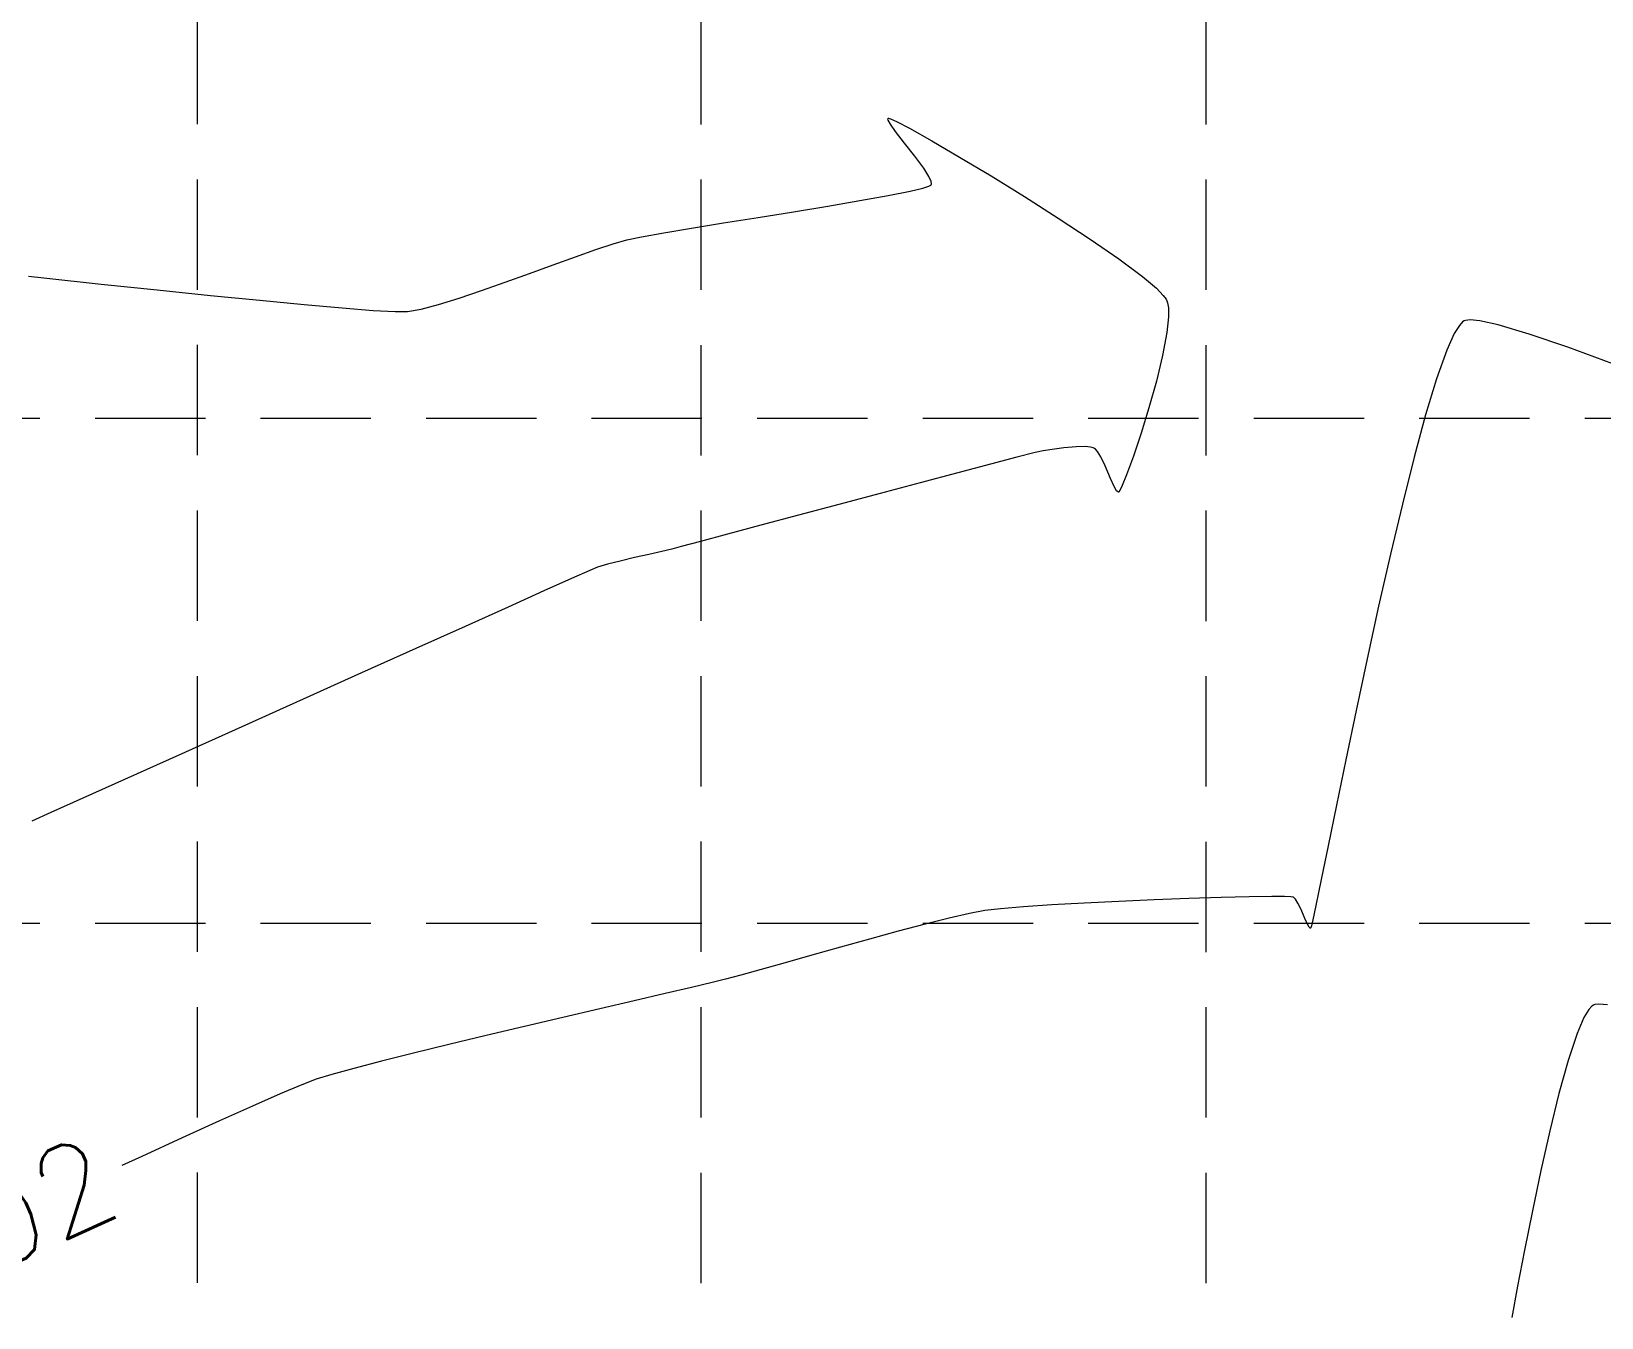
# Model space of a CAD drawing. Extents: x 2140663 to 2528301, y 336313 to 7007653.
# Drawn here: x 2527549.5 to 2527634.9, y 7006642.1 to 7006712 of the extents above; entities that cross this region are included whole.
import ezdxf

# ---------------------------------------------------------------- set-up
doc = ezdxf.new("R2010")
doc.units = 0
doc.header["$MEASUREMENT"] = 0
doc.linetypes.add('HIDDEN', pattern=[0.375, 0.25, -0.125])
doc.layers.add('1 EXISTING CONTOURS', color=43, linetype='Continuous')
doc.layers.add('GRID', color=254, linetype='HIDDEN')
doc.styles.add('L200', font='simplex', dxfattribs={"height": 12})

msp = doc.modelspace()

# ---------------------------------------------------------------- linework, layer by layer
at = {"layer": '1 EXISTING CONTOURS', "color": 43, "lineweight": 0}
for points, elevation in [([(2527596.057222536, 7006707.288527985), (2527596.068672997, 7006707.313568962)], 601), ([(2527596.203403587, 7006707.282684262), (2527596.528498752, 7006707.132830665)], 601), ([(2527597.222139785, 7006706.768112602), (2527598.438022361, 7006706.08603551)], 601), ([(2527598.00413248, 7006704.591372998), (2527597.511595448, 7006705.258383113)], 601), ([(2527598.407576927, 7006703.875448854), (2527598.290598809, 7006704.138255063)], 601), ([(2527597.27530533, 7006703.348912663), (2527597.962790269, 7006703.513456389)], 601), ([(2527598.28342082, 7006703.616644285), (2527598.393651329, 7006703.674635142)], 601), ([(2527598.393651329, 7006703.674635142), (2527598.41557481, 7006703.70015574)], 601), ([(2527598.426411668, 7006703.747669463), (2527598.407576927, 7006703.875448854)], 601), ([(2527598.41557481, 7006703.70015574), (2527598.426411668, 7006703.747669463)], 601), ([(2527590.918189303, 7006702.232871736), (2527592.794663933, 7006702.539148235)], 601), ([(2527587.124552421, 7006701.624413596), (2527588.998501931, 7006701.924703113)], 601), ([(2527581.86514508, 7006700.69747123), (2527582.666637103, 7006700.868532004)], 601), ([(2527583.869669403, 7006701.08655681), (2527585.385291377, 7006701.341774418)], 601), ([(2527577.851213582, 7006699.335632767), (2527579.071698821, 7006699.777511868)], 601), ([(2527576.562026015, 7006698.865967177), (2527577.851213582, 7006699.335632767)], 601), ([(2527553.28634261, 7006698.299637727), (2527556.325194383, 7006697.981049829)], 601), ([(2527609.894519411, 7006698.707680739), (2527610.650936956, 7006698.068250372)], 601), ([(2527561.90567772, 7006697.414268649), (2527564.317888068, 7006697.182990093)], 601), ([(2527611.182809224, 7006697.470239264), (2527611.226328562, 7006697.381791697)], 601), ([(2527611.260712322, 7006697.274069765), (2527611.304339742, 7006697.010886495)], 601), ([(2527564.317888068, 7006697.182990093), (2527566.391796725, 7006696.997729375)], 601), ([(2527569.265866539, 7006696.799090907), (2527569.936606481, 7006696.802627881)], 601), ([(2527611.304339742, 7006697.010886495), (2527611.311556176, 7006696.508083417)], 601), ([(2527627.708665464, 7006696.345949324), (2527627.468725757, 7006696.320448798)], 602), ([(2527628.238710148, 7006696.29664054), (2527627.708665464, 7006696.345949324)], 602), ([(2527627.12898029, 7006696.052865459), (2527626.849277327, 7006695.603836661)], 602), ([(2527627.302069847, 7006696.235198663), (2527627.12898029, 7006696.052865459)], 602), ([(2527627.468725757, 7006696.320448798), (2527627.38432893, 7006696.289430083)], 602), ([(2527630.923953018, 7006695.581834498), (2527629.241377946, 7006696.078042501)], 602), ([(2527626.442686185, 7006694.703088885), (2527625.8885198, 7006693.146609942)], 602), ([(2527610.991697021, 7006694.412053031), (2527610.653809552, 7006693.016406175)], 601), ([(2527625.8885198, 7006693.146609942), (2527625.293899518, 7006691.182891301)], 602), ([(2527610.250327446, 7006691.57511926), (2527609.819797006, 7006690.182528441)], 601), ([(2527604.499616403, 7006689.238568253), (2527604.054810833, 7006689.134034505)], 601), ([(2527605.613546264, 7006689.392986431), (2527604.979727457, 7006689.310653593)], 601), ([(2527606.773497315, 7006689.45762192), (2527606.285701164, 7006689.451297558)], 601), ([(2527607.2835326, 7006689.358777843), (2527607.223920597, 7006689.38633556)], 601), ([(2527599.849846066, 7006688.035039685), (2527597.817769569, 7006687.495526787)], 601), ([(2527608.153393903, 7006687.734633476), (2527607.86549381, 7006688.405751999)], 601), ([(2527597.817769569, 7006687.495526787), (2527595.633696172, 7006686.913731526)], 601), ([(2527608.359450827, 7006687.283565882), (2527608.153393903, 7006687.734633476)], 601), ([(2527608.491445724, 7006687.061366091), (2527608.359450827, 7006687.283565882)], 601), ([(2527608.598118017, 7006686.985849231), (2527608.565707316, 7006686.992102976)], 601), ([(2527608.616748988, 7006686.998126814), (2527608.598118017, 7006686.985849231)], 601), ([(2527624.028625594, 7006686.338632511), (2527623.380636117, 7006683.61054116)], 602), ([(2527591.201272011, 7006685.729633797), (2527589.148777914, 7006685.180501269)], 601), ([(2527585.86086735, 7006684.300993737), (2527584.82130755, 7006684.023788674)], 601), ([(2527623.380636117, 7006683.61054116), (2527622.737521078, 7006680.780107704)], 602), ([(2527578.853127001, 7006682.283335399), (2527577.353733059, 7006681.613350232)], 601), ([(2527577.353733059, 7006681.613350232), (2527575.404482029, 7006680.738520321)], 601), ([(2527567.43516611, 7006677.151352661), (2527564.264066422, 7006675.723534313)], 601), ([(2527557.496423289, 7006672.67958825), (2527554.01539578, 7006671.116738644)], 601), ([(2527620.950743405, 7006672.436998679), (2527620.440446941, 7006669.95944078)], 602), ([(2527620.440446941, 7006669.95944078), (2527619.991685328, 7006667.760662765)], 602), ([(2527550.546574935, 7006669.562156727), (2527549.505169987, 7006669.096530308)], 601), ([(2527612.421274451, 7006664.881495164), (2527610.538113516, 7006664.809968079)], 602), ([(2527614.171796358, 7006664.938468054), (2527612.421274451, 7006664.881495164)], 602), ([(2527615.70256975, 7006664.977973956), (2527614.171796358, 7006664.938468054)], 602), ([(2527617.626142098, 7006664.995770123), (2527616.926485133, 7006664.997100071)], 602), ([(2527617.95858875, 7006664.984092638), (2527617.626142098, 7006664.995770123)], 602), ([(2527618.078197154, 7006664.970872386), (2527617.95858875, 7006664.984092638)], 602), ([(2527618.10530392, 7006664.962561776), (2527618.078197154, 7006664.970872386)], 602), ([(2527618.143904391, 7006664.934920674), (2527618.10530392, 7006664.962561776)], 602), ([(2527618.348802804, 7006664.640984695), (2527618.22391024, 7006664.845143567)], 602), ([(2527600.494976412, 7006664.07954739), (2527599.389327937, 7006663.824516495)], 602), ([(2527608.609423045, 7006664.726799591), (2527606.722312527, 7006664.634902496)], 602), ([(2527596.611413852, 7006663.105716717), (2527595.058987312, 7006662.682020394)], 602), ([(2527619.015618218, 7006663.282277533), (2527618.962894211, 7006663.331452737)], 602), ([(2527619.038629064, 7006663.277837519), (2527619.015618218, 7006663.282277533)], 602), ([(2527619.047396343, 7006663.291767448), (2527619.038629064, 7006663.277837519)], 602), ([(2527619.078751708, 7006663.396376351), (2527619.047396343, 7006663.291767448)], 602), ([(2527595.058987312, 7006662.682020394), (2527593.477473823, 7006662.24217482)], 602), ([(2527588.058941098, 7006660.722025599), (2527587.230785905, 7006660.501977959)], 602), ([(2527589.157607022, 7006661.026105384), (2527588.058941098, 7006660.722025599)], 602), ([(2527582.265001996, 7006659.328280163), (2527580.388596137, 7006658.890273071)], 602), ([(2527634.49597462, 7006659.126693525), (2527634.41564884, 7006659.096290635)], 603), ([(2527634.714557813, 7006659.15315629), (2527634.49597462, 7006659.126693525)], 603), ([(2527635.179610064, 7006659.111382392), (2527634.714557813, 7006659.15315629)], 603), ([(2527578.381056319, 7006658.420307313), (2527576.30380754, 7006657.931320085)], 602), ([(2527574.218274796, 7006657.436248583), (2527572.185883086, 7006656.948030001)], 602), ([(2527568.526222752, 7006656.04390038), (2527567.021804123, 7006655.653863734)], 602), ([(2527563.017949752, 7006654.265870384), (2527561.505981964, 7006653.600484154)], 602), ([(2527559.710859802, 7006652.794337302), (2527557.687960089, 7006651.875386883)], 602)]:
    msp.add_lwpolyline(points, dxfattribs=dict(at, elevation=elevation))
at = {"layer": '1 EXISTING CONTOURS', "color": 43, "lineweight": 0, "extrusion": (0.9798005274344532, 0.1999773148113739, 0), "elevation": 3877722.459236995}
msp.add_lwpolyline([(6359713.535838239, 601), (6359713.624427372, 601)], dxfattribs=at)
at = {"layer": '1 EXISTING CONTOURS', "color": 43, "lineweight": 0, "extrusion": (0.1600243262887628, -0.9871130710287589, 0), "elevation": -6511935.516077201}
msp.add_lwpolyline([(3616266.735024441, 601), (3616266.757792794, 601)], dxfattribs=at)
at = {"layer": '1 EXISTING CONTOURS', "color": 43, "lineweight": 0, "extrusion": (0.8772968275586791, 0.4799482017421018, 0), "elevation": 5580308.539496122}
msp.add_lwpolyline([(4933846.568014005, 601), (4933846.808811738, 601)], dxfattribs=at)
at = {"layer": '1 EXISTING CONTOURS', "color": 43, "lineweight": 0, "extrusion": (-0.2939924334815414, -0.9558077469112716, 0), "elevation": -7440159.259826568}
msp.add_lwpolyline([(355976.9901016348, 601), (355977.1075474815, 601)], dxfattribs=at)
at = {"layer": '1 EXISTING CONTOURS', "color": 43, "lineweight": 0, "extrusion": (0.8162938391857676, 0.5776368825718805, 0), "elevation": 6110593.581335608}
msp.add_lwpolyline([(4259498.471866785, 601.0000000000007), (4259498.96542035, 601.0000000000007)], dxfattribs=at)
at = {"layer": '1 EXISTING CONTOURS', "color": 43, "lineweight": 0, "extrusion": (0.7902254106492704, 0.6128162859815264, 0), "elevation": 6291194.870860174}
msp.add_lwpolyline([(3987924.503585285, 601), (3987925.305839867, 601)], dxfattribs=at)
at = {"layer": '1 EXISTING CONTOURS', "color": 43, "lineweight": 0, "extrusion": (-0.4653905043748947, -0.8851054617601686, 0), "elevation": -7377994.175476623}
msp.add_lwpolyline([(-1023665.47405495, 601), (-1023664.690373159, 601)], dxfattribs=at)
at = {"layer": '1 EXISTING CONTOURS', "color": 43, "lineweight": 0, "extrusion": (0.7873672568989278, 0.6164842275058284, 0), "elevation": 6309670.797824806}
msp.add_lwpolyline([(3958626.299810831, 601.0000000000007), (3958627.182813537, 601.0000000000007)], dxfattribs=at)
at = {"layer": '1 EXISTING CONTOURS', "color": 43, "lineweight": 0, "extrusion": (-0.5039008496177191, -0.8637615028203913, 0), "elevation": -7325781.979106702}
msp.add_lwpolyline([(-1347442.924422268, 601), (-1347441.172065594, 601)], dxfattribs=at)
at = {"layer": '1 EXISTING CONTOURS', "color": 43, "lineweight": 0, "extrusion": (-0.5148377268880904, -0.8572876500759264, 0), "elevation": -7308065.651858155}
msp.add_lwpolyline([(-1440435.956824549, 601), (-1440433.956234612, 601)], dxfattribs=at)
at = {"layer": '1 EXISTING CONTOURS', "color": 43, "lineweight": 0, "extrusion": (0.8452474581128694, 0.534375087886527, 0), "elevation": 5880654.169934021}
msp.add_lwpolyline([(4571713.30392844, 601.0000000000003), (4571713.840005694, 601.0000000000003)], dxfattribs=at)
at = {"layer": '1 EXISTING CONTOURS', "color": 43, "lineweight": 0, "extrusion": (-0.5250486174751804, -0.8510722350584595, 0), "elevation": -7290325.14158472}
msp.add_lwpolyline([(-1527688.73927917, 601), (-1527686.600481856, 601)], dxfattribs=at)
at = {"layer": '1 EXISTING CONTOURS', "color": 43, "lineweight": 0, "extrusion": (0.1956078949511338, -0.9806821867622488, 0), "elevation": -6376931.179899348}
msp.add_lwpolyline([(3849334.878799115, 601), (3849336.115828599, 601)], dxfattribs=at)
at = {"layer": '1 EXISTING CONTOURS', "color": 43, "lineweight": 0, "extrusion": (-0.3063537957714766, 0.9519177232389406, 0), "elevation": 5895466.025854643}
msp.add_lwpolyline([(-4552595.515195404, 601), (-4552595.852021312, 601)], dxfattribs=at)
at = {"layer": '1 EXISTING CONTOURS', "color": 43, "lineweight": 0, "extrusion": (0.1665406573180134, -0.986034588369031, 0), "elevation": -6487904.088557674}
msp.add_lwpolyline([(3659194.767352521, 601.0000000000003), (3659196.536368845, 601.0000000000003)], dxfattribs=at)
at = {"layer": '1 EXISTING CONTOURS', "color": 43, "lineweight": 0, "extrusion": (0.176528937632673, -0.9842954506540604, 0), "elevation": -6450472.144624797}
msp.add_lwpolyline([(3724785.613363089, 601), (3724787.160863215, 601)], dxfattribs=at)
at = {"layer": '1 EXISTING CONTOURS', "color": 43, "lineweight": 0, "extrusion": (-0.53620706550203, -0.844086478333649, 0), "elevation": -7269582.150776036}
msp.add_lwpolyline([(-1623527.755362541, 601), (-1623525.588300071, 601)], dxfattribs=at)
at = {"layer": '1 EXISTING CONTOURS', "color": 43, "lineweight": 0, "extrusion": (0.1604011886564425, -0.9870519027273088, 0), "elevation": -6510550.191009043}
msp.add_lwpolyline([(3618741.1876389, 601.0000000000003), (3618742.949715483, 601.0000000000003)], dxfattribs=at)
at = {"layer": '1 EXISTING CONTOURS', "color": 43, "lineweight": 0, "extrusion": (-0.158501324694911, 0.9873587646190004, 0), "elevation": 6517502.351881603}
msp.add_lwpolyline([(-3606208.68783327, 601.0000000000007), (-3606210.632098557, 601.0000000000007)], dxfattribs=at)
at = {"layer": '1 EXISTING CONTOURS', "color": 43, "lineweight": 0, "extrusion": (-0.5499851238881964, -0.8351744509392546, 0), "elevation": -7241963.725228678}
msp.add_lwpolyline([(-1742590.423828457, 601), (-1742588.33823736, 601)], dxfattribs=at)
at = {"layer": '1 EXISTING CONTOURS', "color": 43, "lineweight": 0, "extrusion": (0.2788627319433089, -0.9603309724949594, 0), "elevation": -6023903.310658937}
msp.add_lwpolyline([(4381222.077515466, 601.0000000000007), (4381222.849021312, 601.0000000000007)], dxfattribs=at)
at = {"layer": '1 EXISTING CONTOURS', "color": 43, "lineweight": 0, "extrusion": (0.1783245909604148, -0.9839717172047178, 0), "elevation": -6443665.340402531}
msp.add_lwpolyline([(3736536.923230742, 601.0000000000003), (3736538.145859686, 601.0000000000003)], dxfattribs=at)
at = {"layer": '1 EXISTING CONTOURS', "color": 43, "lineweight": 0, "extrusion": (-0.5689836600123959, -0.8223488278333583, 0), "elevation": -7200119.256307846}
msp.add_lwpolyline([(-1908123.530863181, 601), (-1908121.636042184, 601)], dxfattribs=at)
at = {"layer": '1 EXISTING CONTOURS', "color": 43, "lineweight": 0, "extrusion": (-0.3326472673816709, 0.9430513217760246, 0), "elevation": 5766885.21517863}
msp.add_lwpolyline([(-4714396.318812075, 601.0000000000003), (-4714397.49181649, 601.0000000000003)], dxfattribs=at)
at = {"layer": '1 EXISTING CONTOURS', "color": 43, "lineweight": 0, "extrusion": (0.3154796242903979, -0.9489323509384585, 0), "elevation": -5851484.417576159}
msp.add_lwpolyline([(4608973.736826338, 601.0000000000003), (4608974.734096518, 601.0000000000003)], dxfattribs=at)
at = {"layer": '1 EXISTING CONTOURS', "color": 43, "lineweight": 0, "extrusion": (-0.5985960700605125, -0.8010510251588909, 0), "elevation": -7125740.532272521}
msp.add_lwpolyline([(-2169439.409090728, 601), (-2169437.813309234, 601)], dxfattribs=at)
at = {"layer": '1 EXISTING CONTOURS', "color": 43, "lineweight": 0, "extrusion": (-0.1061636027307487, -0.9943486759961154, 0), "elevation": -7235435.338176911}
msp.add_lwpolyline([(1769408.952414129, 601), (1769409.793242602, 601)], dxfattribs=at)
at = {"layer": '1 EXISTING CONTOURS', "color": 43, "lineweight": 0, "extrusion": (-0.1054836716010127, -0.9944210350880406, 0), "elevation": -7234223.776485991}
msp.add_lwpolyline([(1774356.756993054, 601.0000000000007), (1774359.892798637, 601.0000000000007)], dxfattribs=at)
at = {"layer": '1 EXISTING CONTOURS', "color": 43, "lineweight": 0, "extrusion": (0.3317197412983429, -0.9433779800445633, 0), "elevation": -5771518.368266402}
msp.add_lwpolyline([(4708717.644302258, 601), (4708719.011573492, 601)], dxfattribs=at)
at = {"layer": '1 EXISTING CONTOURS', "color": 43, "lineweight": 0, "extrusion": (-0.3394328786785011, 0.9406302785218144, 0), "elevation": 5732770.517284389}
msp.add_lwpolyline([(-4755817.616492985, 601.0000000000007), (-4755819.011632368, 601.0000000000007)], dxfattribs=at)
at = {"layer": '1 EXISTING CONTOURS', "color": 43, "lineweight": 0, "extrusion": (0.715338756861873, 0.6987778351746071, 0), "elevation": 6704223.168726171}
msp.add_lwpolyline([(3245924.387022705, 601.0000000000007), (3245923.843691319, 601.0000000000007)], dxfattribs=at)
at = {"layer": '1 EXISTING CONTOURS', "color": 43, "lineweight": 0, "extrusion": (-0.1023865069428506, -0.9947446924694002, 0), "elevation": -7228663.291623341}
msp.add_lwpolyline([(1796881.907921358, 601), (1796884.817896077, 601)], dxfattribs=at)
at = {"layer": '1 EXISTING CONTOURS', "color": 43, "lineweight": 0, "extrusion": (-0.09959868182528918, -0.9950276893527461, 0), "elevation": -7223599.772150914}
msp.add_lwpolyline([(1817133.557069901, 601.0000000000007), (1817136.256292705, 601.0000000000007)], dxfattribs=at)
at = {"layer": '1 EXISTING CONTOURS', "color": 43, "lineweight": 0, "extrusion": (0.294769085968284, -0.955568514528091, 0), "elevation": -5950329.24402349}
msp.add_lwpolyline([(4480625.593266909, 601), (4480626.752996817, 601)], dxfattribs=at)
at = {"layer": '1 EXISTING CONTOURS', "color": 43, "lineweight": 0, "extrusion": (0.3178875330001831, -0.9481284282010839, 0), "elevation": -5839765.253075179}
msp.add_lwpolyline([(4623805.359325565, 601.0000000000003), (4623806.647987753, 601.0000000000003)], dxfattribs=at)
at = {"layer": '1 EXISTING CONTOURS', "color": 43, "lineweight": 0, "extrusion": (0.8088218091350938, 0.5880538079695036, 0), "elevation": 6164702.178334338}
msp.add_lwpolyline([(4180798.601651172, 601), (4180798.342823941, 601)], dxfattribs=at)
at = {"layer": '1 EXISTING CONTOURS', "color": 43, "lineweight": 0, "extrusion": (0.9526478868938333, 0.3040756543965896, 0), "elevation": 4538489.585178217}
msp.add_lwpolyline([(5906330.41716239, 601), (5906330.304086055, 601)], dxfattribs=at)
at = {"layer": '1 EXISTING CONTOURS', "color": 43, "lineweight": 0, "extrusion": (-0.07803399078176497, -0.996950699023112, 0), "elevation": -7182567.562247206}
msp.add_lwpolyline([(1973098.552197636, 601.0000000000007), (1973100.228204645, 601.0000000000007)], dxfattribs=at)
at = {"layer": '1 EXISTING CONTOURS', "color": 43, "lineweight": 0, "extrusion": (-0.0563055221826668, -0.9984135857307519, 0), "elevation": -7137897.382676015}
msp.add_lwpolyline([(2129042.566783005, 601.0000000000007), (2129043.771868222, 601.0000000000007)], dxfattribs=at)
at = {"layer": '1 EXISTING CONTOURS', "color": 43, "lineweight": 0, "extrusion": (0.1779329128992585, -0.9840426202696635, 0), "elevation": -6445150.399716033}
msp.add_lwpolyline([(3733958.51522657, 601.0000000000007), (3733959.27152613, 601.0000000000007)], dxfattribs=at)
at = {"layer": '1 EXISTING CONTOURS', "color": 43, "lineweight": 0, "extrusion": (0.2548945514439591, -0.9669688555709449, 0), "elevation": -6130993.723760272}
msp.add_lwpolyline([(4230051.001535058, 601), (4230051.982958569, 601)], dxfattribs=at)
at = {"layer": '1 EXISTING CONTOURS', "color": 43, "lineweight": 0, "extrusion": (0.9947908198450732, -0.1019373569991249, 0), "elevation": 1800200.405543628}
msp.add_lwpolyline([(7227855.380303043, 601), (7227854.535542789, 601)], dxfattribs=at)
at = {"layer": '1 EXISTING CONTOURS', "color": 43, "lineweight": 0, "extrusion": (0.9831112651259832, -0.1830088532896398, 0), "elevation": 1202635.730092849}
msp.add_lwpolyline([(7350936.674179014, 601.0000000000007), (7350935.396937375, 601.0000000000007)], dxfattribs=at)
at = {"layer": '1 EXISTING CONTOURS', "color": 43, "lineweight": 0, "extrusion": (0.9114458049740904, -0.4114201557959119, 0), "elevation": -578900.9086313136}
msp.add_lwpolyline([(7426139.946970933, 602.0000000000007), (7426138.958708363, 602.0000000000007)], dxfattribs=at)
at = {"layer": '1 EXISTING CONTOURS', "color": 43, "lineweight": 0, "extrusion": (-0.5504209534576728, 0.8348872822092492, 0), "elevation": 4458542.54747986}
msp.add_lwpolyline([(-5966916.409556501, 602.0000000000007), (-5966916.311029328, 602.0000000000007)], dxfattribs=at)
at = {"layer": '1 EXISTING CONTOURS', "color": 43, "lineweight": 0, "extrusion": (-0.2130128098883411, -0.9770494065416925, 0), "elevation": -7384305.651931282}
msp.add_lwpolyline([(977102.630628298, 602), (977101.6044081384, 602)], dxfattribs=at)
at = {"layer": '1 EXISTING CONTOURS', "color": 43, "lineweight": 0, "extrusion": (-0.3221975799936141, -0.9466724456992814, 0), "elevation": -7447442.209540302}
msp.add_lwpolyline([(135300.4060329762, 602.0000000000003), (135298.1883847145, 602.0000000000003)], dxfattribs=at)
at = {"layer": '1 EXISTING CONTOURS', "color": 43, "lineweight": 0, "extrusion": (-0.3450390756431253, -0.9385883209796175, 0), "elevation": -7448534.133066475}
msp.add_lwpolyline([(-45174.07270156546, 602), (-45176.6849024375, 602)], dxfattribs=at)
at = {"layer": '1 EXISTING CONTOURS', "color": 43, "lineweight": 0, "extrusion": (0.9629775896067777, -0.2695814569200197, 0), "elevation": 545157.9033158298}
msp.add_lwpolyline([(7428685.314634004, 601), (7428683.81793571, 601)], dxfattribs=at)
at = {"layer": '1 EXISTING CONTOURS', "color": 43, "lineweight": 0, "extrusion": (0.9649870495445103, -0.2622975299376281, 0), "elevation": 601287.8844060258}
msp.add_lwpolyline([(7424356.122845528, 602), (7424353.744850976, 602)], dxfattribs=at)
at = {"layer": '1 EXISTING CONTOURS', "color": 43, "lineweight": 0, "extrusion": (0.9481097328200143, -0.3179432882322901, 0), "elevation": 168721.3546629869}
msp.add_lwpolyline([(7446747.734384146, 601), (7446746.416436943, 601)], dxfattribs=at)
at = {"layer": '1 EXISTING CONTOURS', "color": 43, "lineweight": 0, "extrusion": (0.253071463152813, -0.9674475874886941, 0), "elevation": -6138940.047832956}
msp.add_lwpolyline([(4218516.495556626, 601), (4218515.012998069, 601)], dxfattribs=at)
at = {"layer": '1 EXISTING CONTOURS', "color": 43, "lineweight": 0, "extrusion": (0.2480906518234788, -0.9687368210601895, 0), "elevation": -6160562.820351874}
msp.add_lwpolyline([(4186877.191343398, 601.0000000000007), (4186876.170926109, 601.0000000000007)], dxfattribs=at)
at = {"layer": '1 EXISTING CONTOURS', "color": 43, "lineweight": 0, "extrusion": (0.1484788078394724, -0.9889155897358325, 0), "elevation": -6553728.517661708}
msp.add_lwpolyline([(3539932.844893827, 601.0000000000007), (3539932.359401375, 601.0000000000007)], dxfattribs=at)
at = {"layer": '1 EXISTING CONTOURS', "color": 43, "lineweight": 0, "extrusion": (0.08642789518853729, -0.9962581085909812, 0), "elevation": -6762015.489095619}
msp.add_lwpolyline([(3123721.678970692, 601), (3123721.004291215, 601)], dxfattribs=at)
at = {"layer": '1 EXISTING CONTOURS', "color": 43, "lineweight": 0, "extrusion": (-0.1011501341355699, -0.9948711727476861, 0), "elevation": -7226421.121964398}
msp.add_lwpolyline([(1805915.836003284, 601), (1805915.536509529, 601)], dxfattribs=at)
at = {"layer": '1 EXISTING CONTOURS', "color": 43, "lineweight": 0, "extrusion": (-0.2596433292392827, -0.965704582976358, 0), "elevation": -7422668.40650406}
msp.add_lwpolyline([(621681.720890559, 601), (621681.5630104139, 601)], dxfattribs=at)
at = {"layer": '1 EXISTING CONTOURS', "color": 43, "lineweight": 0, "extrusion": (-0.582204838731759, -0.8130421426699399, 0), "elevation": -7168318.920169725}
msp.add_lwpolyline([(-2024277.13966867, 601.0000000000003), (-2024277.206539295, 601.0000000000003)], dxfattribs=at)
at = {"layer": '1 EXISTING CONTOURS', "color": 43, "lineweight": 0, "extrusion": (0.7465664544317901, 0.6653108514951082, 0), "elevation": 6548653.286000754}
msp.add_lwpolyline([(3549314.443221314, 601), (3549314.612597748, 601)], dxfattribs=at)
at = {"layer": '1 EXISTING CONTOURS', "color": 43, "lineweight": 0, "extrusion": (0.8530422729874692, 0.5218418155881841, 0), "elevation": 5812539.414813878}
msp.add_lwpolyline([(4657990.477444478, 601), (4657990.814540436, 601)], dxfattribs=at)
at = {"layer": '1 EXISTING CONTOURS', "color": 43, "lineweight": 0, "extrusion": (0.9022588594970783, 0.431194794100105, 0), "elevation": 5301804.154418117}
msp.add_lwpolyline([(5231955.336697791, 601.0000000000003), (5231955.890957327, 601.0000000000003)], dxfattribs=at)
at = {"layer": '1 EXISTING CONTOURS', "color": 43, "lineweight": 0, "extrusion": (0.9395191467099182, -0.3424963838721038, 0), "elevation": -25028.19503660267}
msp.add_lwpolyline([(7448615.487168674, 601.0000000000007), (7448614.409819519, 601.0000000000007)], dxfattribs=at)
at = {"layer": '1 EXISTING CONTOURS', "color": 43, "lineweight": 0, "extrusion": (0.9697698842251722, -0.2440212524553879, 0), "elevation": 741433.2856898434}
msp.add_lwpolyline([(7411670.009619113, 602), (7411667.380619299, 602)], dxfattribs=at)
at = {"layer": '1 EXISTING CONTOURS', "color": 43, "lineweight": 0, "extrusion": (0.2553346421016398, -0.9668527398434715, 0), "elevation": -6129051.720869985}
msp.add_lwpolyline([(4232868.865046268, 601), (4232867.021796318, 601)], dxfattribs=at)
at = {"layer": '1 EXISTING CONTOURS', "color": 43, "lineweight": 0, "extrusion": (0.9267595612965787, -0.3756550486089243, 0), "elevation": -289611.8540497469}
msp.add_lwpolyline([(7443024.117300146, 601.0000000000007), (7443023.496369969, 601.0000000000007)], dxfattribs=at)
at = {"layer": '1 EXISTING CONTOURS', "color": 43, "lineweight": 0, "extrusion": (-0.6820671513454711, -0.7312895466608792, 0), "elevation": -6847915.728178065}
msp.add_lwpolyline([(-2930617.314920785, 601), (-2930617.416469608, 601)], dxfattribs=at)
at = {"layer": '1 EXISTING CONTOURS', "color": 43, "lineweight": 0, "extrusion": (0.8324038040654629, -0.554169565185013, 0), "elevation": -1778901.659368921}
msp.add_lwpolyline([(7233116.780128954, 601), (7233116.679238457, 601)], dxfattribs=at)
at = {"layer": '1 EXISTING CONTOURS', "color": 43, "lineweight": 0, "extrusion": (0.9021684297912869, -0.4313839638743243, 0), "elevation": -742243.6997669674}
msp.add_lwpolyline([(7411582.023001417, 601.0000000000003), (7411581.731239619, 601.0000000000003)], dxfattribs=at)
at = {"layer": '1 EXISTING CONTOURS', "color": 43, "lineweight": 0, "extrusion": (0.2582640154090801, -0.9660743751620672, 0), "elevation": -6116193.685259774}
msp.add_lwpolyline([(4251418.153017507, 601.0000000000007), (4251415.881678723, 601.0000000000007)], dxfattribs=at)
at = {"layer": '1 EXISTING CONTOURS', "color": 43, "lineweight": 0, "extrusion": (0.2579265386101307, -0.9661645308541382, 0), "elevation": -6117678.38204192}
msp.add_lwpolyline([(4249283.752402703, 601.0000000000007), (4249281.435880111, 601.0000000000007)], dxfattribs=at)
at = {"layer": '1 EXISTING CONTOURS', "color": 43, "lineweight": 0, "extrusion": (-0.2583129888406793, 0.966061281594597, 0), "elevation": 6115978.157274669}
msp.add_lwpolyline([(-4251721.926698476, 601.0000000000007), (-4251720.399742654, 601.0000000000007)], dxfattribs=at)
at = {"layer": '1 EXISTING CONTOURS', "color": 43, "lineweight": 0, "extrusion": (0.2584922237814236, -0.966013338543798, 0), "elevation": -6115189.203467988}
msp.add_lwpolyline([(4252858.465722148, 601), (4252856.589166626, 601)], dxfattribs=at)
at = {"layer": '1 EXISTING CONTOURS', "color": 43, "lineweight": 0, "extrusion": (0.2213853648794371, -0.9751864028057398, 0), "elevation": -6273252.675837808}
msp.add_lwpolyline([(4016041.839557921, 601), (4016041.041516177, 601)], dxfattribs=at)
at = {"layer": '1 EXISTING CONTOURS', "color": 43, "lineweight": 0, "extrusion": (0.2216838422153426, -0.9751185948902028, 0), "elevation": -6272023.140969396}
msp.add_lwpolyline([(4017962.506441186, 601.0000000000003), (4017961.785673235, 601.0000000000003)], dxfattribs=at)
at = {"layer": '1 EXISTING CONTOURS', "color": 43, "lineweight": 0, "extrusion": (0.2329549194412147, -0.9724875348857368, 0), "elevation": -6225099.543755096}
msp.add_lwpolyline([(4090285.721189794, 601), (4090285.155629465, 601)], dxfattribs=at)
at = {"layer": '1 EXISTING CONTOURS', "color": 43, "lineweight": 0, "extrusion": (0.2548853193206567, -0.9669712891264182, 0), "elevation": -6131018.018695394}
msp.add_lwpolyline([(4230002.847818449, 601), (4230002.324474712, 601)], dxfattribs=at)
at = {"layer": '1 EXISTING CONTOURS', "color": 43, "lineweight": 0, "extrusion": (0.4043748447733782, -0.9145933440138883, 0), "elevation": -5386175.673572887}
msp.add_lwpolyline([(5145033.940633636, 601.0000000000007), (5145032.856240344, 601.0000000000007)], dxfattribs=at)
at = {"layer": '1 EXISTING CONTOURS', "color": 43, "lineweight": 0, "extrusion": (0.3895960865510284, -0.9209858247248562, 0), "elevation": -5468320.249135647}
msp.add_lwpolyline([(5057641.839139407, 601), (5057641.376150887, 601)], dxfattribs=at)
at = {"layer": '1 EXISTING CONTOURS', "color": 43, "lineweight": 0, "extrusion": (-0.2849752208715538, 0.9585348838144647, 0), "elevation": 5995852.235512078}
msp.add_lwpolyline([(-4419505.432567335, 601.0000000000007), (-4419504.869329285, 601.0000000000007)], dxfattribs=at)
at = {"layer": '1 EXISTING CONTOURS', "color": 43, "lineweight": 0, "extrusion": (0.2462609533157968, -0.9692035611119034, 0), "elevation": -6168457.715827113}
msp.add_lwpolyline([(4175213.492720152, 601.0000000000007), (4175212.773816478, 601.0000000000007)], dxfattribs=at)
at = {"layer": '1 EXISTING CONTOURS', "color": 43, "lineweight": 0, "extrusion": (0.2287867560990818, -0.9734765637824362, 0), "elevation": -6242564.749773594}
msp.add_lwpolyline([(4063578.487851901, 601.0000000000003), (4063577.690486996, 601.0000000000003)], dxfattribs=at)
at = {"layer": '1 EXISTING CONTOURS', "color": 43, "lineweight": 0, "extrusion": (0.4101793950662535, -0.9120048595611113, 0), "elevation": -5353367.532528993}
msp.add_lwpolyline([(5179157.118543388, 601), (5179154.551287169, 601)], dxfattribs=at)
at = {"layer": '1 EXISTING CONTOURS', "color": 43, "lineweight": 0, "extrusion": (0.9767543168711329, -0.214361854054322, 0), "elevation": 966901.3375046735}
msp.add_lwpolyline([(7385631.595273074, 602), (7385628.670739119, 602)], dxfattribs=at)
at = {"layer": '1 EXISTING CONTOURS', "color": 43, "lineweight": 0, "extrusion": (0.4105180363031424, -0.9118524781288978, 0), "elevation": -5351443.904175029}
msp.add_lwpolyline([(5181142.146758963, 601.0000000000007), (5181139.212412279, 601.0000000000007)], dxfattribs=at)
at = {"layer": '1 EXISTING CONTOURS', "color": 43, "lineweight": 0, "extrusion": (0.4106231187245213, -0.911805162504001, 0), "elevation": -5350846.775587738}
msp.add_lwpolyline([(5181755.897580517, 601), (5181752.659745729, 601)], dxfattribs=at)
at = {"layer": '1 EXISTING CONTOURS', "color": 43, "lineweight": 0, "extrusion": (0.9779457580575827, -0.208859029723831, 0), "elevation": 1008469.368344699}
msp.add_lwpolyline([(7380067.654948873, 602), (7380064.785214583, 602)], dxfattribs=at)
at = {"layer": '1 EXISTING CONTOURS', "color": 43, "lineweight": 0, "extrusion": (0.4103630167255375, -0.9119222524447554, 0), "elevation": -5352324.611585436}
msp.add_lwpolyline([(5180222.684013452, 601), (5180219.030010141, 601)], dxfattribs=at)
at = {"layer": '1 EXISTING CONTOURS', "color": 43, "lineweight": 0, "extrusion": (0.9788239135299996, -0.2047040456410571, 0), "elevation": 1039801.636591764}
msp.add_lwpolyline([(7375715.508165633, 602.0000000000007), (7375712.770070097, 602.0000000000007)], dxfattribs=at)
at = {"layer": '1 EXISTING CONTOURS', "color": 43, "lineweight": 0, "extrusion": (0.4100365636469334, -0.9120690853617474, 0), "elevation": -5354178.552047749}
msp.add_lwpolyline([(5178302.808783423, 601), (5178299.042099237, 601)], dxfattribs=at)
at = {"layer": '1 EXISTING CONTOURS', "color": 43, "lineweight": 0, "extrusion": (0.4089668052694801, -0.9125492601430759, 0), "elevation": -5360246.852823252}
msp.add_lwpolyline([(5172013.448907627, 601), (5172009.647665331, 601)], dxfattribs=at)
at = {"layer": '1 EXISTING CONTOURS', "color": 43, "lineweight": 0, "extrusion": (0.9798441953994829, -0.1997632417186415, 0), "elevation": 1076999.11151307}
msp.add_lwpolyline([(7370368.297750012, 602.0000000000007), (7370366.416049086, 602.0000000000007)], dxfattribs=at)
at = {"layer": '1 EXISTING CONTOURS', "color": 43, "lineweight": 0, "extrusion": (0.9793366992129883, -0.2022365683416548, 0), "elevation": 1058386.580846345}
msp.add_lwpolyline([(7373062.188704805, 602.0000000000003), (7373060.746356069, 602.0000000000003)], dxfattribs=at)
at = {"layer": '1 EXISTING CONTOURS', "color": 43, "lineweight": 0, "extrusion": (0.04308170270212219, -0.9990715524387059, 0), "elevation": -6891265.7233627}
msp.add_lwpolyline([(2827122.83454997, 602), (2827120.904067147, 602)], dxfattribs=at)
at = {"layer": '1 EXISTING CONTOURS', "color": 43, "lineweight": 0, "extrusion": (0.01562508382791923, -0.9998779209260352, 0), "elevation": -6966315.403564451}
msp.add_lwpolyline([(2636788.085285247, 602.0000000000007), (2636786.861220431, 602.0000000000007)], dxfattribs=at)
at = {"layer": '1 EXISTING CONTOURS', "color": 43, "lineweight": 0, "extrusion": (0.7465664554451263, 0.6653108503580115, 0), "elevation": 6548645.124439228}
msp.add_lwpolyline([(3549289.108000681, 602.0000000000007), (3549289.228254017, 602.0000000000007)], dxfattribs=at)
at = {"layer": '1 EXISTING CONTOURS', "color": 43, "lineweight": 0, "extrusion": (0.1863532184908842, -0.9824828130598973, 0), "elevation": -6412900.547741453}
msp.add_lwpolyline([(3789039.29850874, 602.0000000000007), (3789038.446704139, 602.0000000000007)], dxfattribs=at)
at = {"layer": '1 EXISTING CONTOURS', "color": 43, "lineweight": 0, "extrusion": (0.1142107523787606, -0.9934565436097733, 0), "elevation": -6672137.186574483}
msp.add_lwpolyline([(3311299.332385022, 602), (3311298.47709265, 602)], dxfattribs=at)
at = {"layer": '1 EXISTING CONTOURS', "color": 43, "lineweight": 0, "extrusion": (0.08088681720241869, -0.9967232929970397, 0), "elevation": -6779255.854250526}
msp.add_lwpolyline([(3086067.990917955, 602), (3086066.747128704, 602)], dxfattribs=at)
at = {"layer": '1 EXISTING CONTOURS', "color": 43, "lineweight": 0, "extrusion": (0.06508566638322698, -0.9978796801375662, 0), "elevation": -6827297.313773547}
msp.add_lwpolyline([(2978279.063408838, 602.0000000000007), (2978277.517508895, 602.0000000000007)], dxfattribs=at)
at = {"layer": '1 EXISTING CONTOURS', "color": 43, "lineweight": 0, "extrusion": (0.05548295435003161, -0.9984596345253984, 0), "elevation": -6855632.72221788}
msp.add_lwpolyline([(2912463.738268382, 602), (2912461.977134517, 602)], dxfattribs=at)
at = {"layer": '1 EXISTING CONTOURS', "color": 43, "lineweight": 0, "extrusion": (0.9022588596630292, 0.4311947937528584, 0), "elevation": 5301803.363819007}
msp.add_lwpolyline([(5231928.982906742, 602), (5231929.376418152, 602)], dxfattribs=at)
at = {"layer": '1 EXISTING CONTOURS', "color": 43, "lineweight": 0, "extrusion": (0.9190072051305432, 0.39424073472708, 0), "elevation": 5085212.106380373}
msp.add_lwpolyline([(5442684.262398158, 602.0000000000007), (5442684.780869152, 602.0000000000007)], dxfattribs=at)
at = {"layer": '1 EXISTING CONTOURS', "color": 43, "lineweight": 0, "extrusion": (0.9776780879750944, -0.2101084393673032, 0), "elevation": 999038.6837320994}
msp.add_lwpolyline([(7381336.507190225, 602.0000000000007), (7381335.721319492, 602.0000000000007)], dxfattribs=at)
at = {"layer": '1 EXISTING CONTOURS', "color": 43, "lineweight": 0, "extrusion": (0.2559758324154248, -0.9666831814091059, 0), "elevation": -6126219.735478975}
msp.add_lwpolyline([(4236923.068437654, 602), (4236921.5545807, 602)], dxfattribs=at)
at = {"layer": '1 EXISTING CONTOURS', "color": 43, "lineweight": 0, "extrusion": (-0.2443857934366025, 0.9696780826472063, 0), "elevation": 6176498.960859916}
msp.add_lwpolyline([(-4163286.827641767, 602), (-4163285.472043394, 602)], dxfattribs=at)
at = {"layer": '1 EXISTING CONTOURS', "color": 43, "lineweight": 0, "extrusion": (0.9095853127577926, 0.4155172184342167, 0), "elevation": 5210474.323197291}
msp.add_lwpolyline([(5322889.039437285, 602), (5322889.391518083, 602)], dxfattribs=at)
at = {"layer": '1 EXISTING CONTOURS', "color": 43, "lineweight": 0, "extrusion": (0.8597464063450583, 0.5107211732215123, 0), "elevation": 5751562.636965613}
msp.add_lwpolyline([(4733045.097499912, 602), (4733045.280992039, 602)], dxfattribs=at)
at = {"layer": '1 EXISTING CONTOURS', "color": 43, "lineweight": 0, "extrusion": (0.973218667637533, -0.2298813279973501, 0), "elevation": 849224.9857285267}
msp.add_lwpolyline([(7400068.394686276, 602), (7400068.045700946, 602)], dxfattribs=at)
at = {"layer": '1 EXISTING CONTOURS', "color": 43, "lineweight": 0, "extrusion": (0.2706475105461743, -0.9626785159310238, 0), "elevation": -6061076.326575759}
msp.add_lwpolyline([(4329595.630853927, 602), (4329594.020055642, 602)], dxfattribs=at)
at = {"layer": '1 EXISTING CONTOURS', "color": 43, "lineweight": 0, "extrusion": (0.2706413822276859, -0.9626802388258978, 0), "elevation": -6061103.886664764}
msp.add_lwpolyline([(4329553.918817356, 602), (4329552.558804896, 602)], dxfattribs=at)
at = {"layer": '1 EXISTING CONTOURS', "color": 43, "lineweight": 0, "extrusion": (0.2716192038595898, -0.9624048046922267, 0), "elevation": -6056702.48031864}
msp.add_lwpolyline([(4335710.516164651, 602.0000000000003), (4335708.999205496, 602.0000000000003)], dxfattribs=at)
at = {"layer": '1 EXISTING CONTOURS', "color": 43, "lineweight": 0, "extrusion": (0.2380660236813487, -0.9712489734195613, 0), "elevation": -6203479.178104529}
msp.add_lwpolyline([(4122964.308120259, 602.0000000000007), (4122963.548665088, 602.0000000000007)], dxfattribs=at)
at = {"layer": '1 EXISTING CONTOURS', "color": 43, "lineweight": 0, "extrusion": (0.2273467773055617, -0.9738138645802779, 0), "elevation": -6248544.315947067}
msp.add_lwpolyline([(4054337.800614645, 602.0000000000003), (4054336.071488614, 602.0000000000003)], dxfattribs=at)
at = {"layer": '1 EXISTING CONTOURS', "color": 43, "lineweight": 0, "extrusion": (0.2282907488439775, -0.9735930022305297, 0), "elevation": -6244610.841308444}
msp.add_lwpolyline([(4060395.108486345, 602.0000000000007), (4060393.639840876, 602.0000000000007)], dxfattribs=at)
at = {"layer": '1 EXISTING CONTOURS', "color": 43, "lineweight": 0, "extrusion": (-0.2309278800965848, 0.9729708701672921, 0), "elevation": 6233586.19903515}
msp.add_lwpolyline([(-4077301.244205047, 602.0000000000007), (-4077300.098791515, 602.0000000000007)], dxfattribs=at)
at = {"layer": '1 EXISTING CONTOURS', "color": 43, "lineweight": 0, "extrusion": (0.2279378125098498, -0.9736756922241743, 0), "elevation": -6246082.300445899}
msp.add_lwpolyline([(4058126.084970126, 602.0000000000003), (4058124.023154438, 602.0000000000003)], dxfattribs=at)
at = {"layer": '1 EXISTING CONTOURS', "color": 43, "lineweight": 0, "extrusion": (0.8558170083942639, -0.5172786948474608, 0), "elevation": -1461203.042441464}
msp.add_lwpolyline([(7303909.126811928, 603), (7303908.612800083, 603)], dxfattribs=at)
at = {"layer": '1 EXISTING CONTOURS', "color": 43, "lineweight": 0, "extrusion": (0.7295058894915476, -0.6839745296406483, 0), "elevation": -2948452.189846001}
msp.add_lwpolyline([(6840236.541149959, 603.0000000000007), (6840236.293298581, 603.0000000000007)], dxfattribs=at)
at = {"layer": '1 EXISTING CONTOURS', "color": 43, "lineweight": 0, "extrusion": (-0.5512786800430088, 0.8343211713303443, 0), "elevation": 4452373.06003944}
msp.add_lwpolyline([(-5971480.684473475, 603.0000000000003), (-5971480.585995892, 603.0000000000003)], dxfattribs=at)
at = {"layer": '1 EXISTING CONTOURS', "color": 43, "lineweight": 0, "extrusion": (0.2309653260761845, -0.9729619818628691, 0), "elevation": -6233429.301901036}
msp.add_lwpolyline([(4077530.683673839, 602.0000000000007), (4077528.540185416, 602.0000000000007)], dxfattribs=at)
at = {"layer": '1 EXISTING CONTOURS', "color": 43, "lineweight": 0, "extrusion": (0.9190660697899052, -0.394103488135968, 0), "elevation": -438285.9714368051}
msp.add_lwpolyline([(7435731.353580301, 603), (7435730.40901905, 603)], dxfattribs=at)
at = {"layer": '1 EXISTING CONTOURS', "color": 43, "lineweight": 0, "extrusion": (0.9493305254490697, -0.3142794193875786, 0), "elevation": 197511.3955493714}
msp.add_lwpolyline([(7446017.093520341, 603.0000000000007), (7446015.548932366, 603.0000000000007)], dxfattribs=at)
at = {"layer": '1 EXISTING CONTOURS', "color": 43, "lineweight": 0, "extrusion": (0.2426627332966547, -0.9701107142326574, 0), "elevation": -6183885.411962953}
msp.add_lwpolyline([(4152277.410629223, 602), (4152275.615128331, 602)], dxfattribs=at)
at = {"layer": '1 EXISTING CONTOURS', "color": 43, "lineweight": 0, "extrusion": (0.2372746273352907, -0.9714426134481127, 0), "elevation": -6206836.388660192}
msp.add_lwpolyline([(4117893.246143069, 602.0000000000007), (4117891.271939287, 602.0000000000007)], dxfattribs=at)
at = {"layer": '1 EXISTING CONTOURS', "color": 43, "lineweight": 0, "extrusion": (0.2650829443260954, -0.9642256129285347, 0), "elevation": -6085981.934304568}
msp.add_lwpolyline([(4294489.771422314, 602.0000000000007), (4294488.521115757, 602.0000000000007)], dxfattribs=at)
at = {"layer": '1 EXISTING CONTOURS', "color": 43, "lineweight": 0, "extrusion": (0.9638445405268186, -0.2664651979089316, 0), "elevation": 569215.3055701426}
msp.add_lwpolyline([(7426853.455011689, 603), (7426851.59023198, 603)], dxfattribs=at)
at = {"layer": '1 EXISTING CONTOURS', "color": 43, "lineweight": 0, "extrusion": (0.3897828377107146, -0.9209068027906965, 0), "elevation": -5467274.892613376}
msp.add_lwpolyline([(5058724.834539572, 602), (5058723.560320951, 602)], dxfattribs=at)
at = {"layer": '1 EXISTING CONTOURS', "color": 43, "lineweight": 0, "extrusion": (0.359161720302398, -0.9332753391520757, 0), "elevation": -5631333.796676969}
msp.add_lwpolyline([(4875436.341284299, 602), (4875435.506023208, 602)], dxfattribs=at)
at = {"layer": '1 EXISTING CONTOURS', "color": 43, "lineweight": 0, "extrusion": (-0.2938794271696207, 0.9558424986818989, 0), "elevation": 5954459.336587001}
msp.add_lwpolyline([(-4475066.677895255, 602.0000000000007), (-4475065.793532412, 602.0000000000007)], dxfattribs=at)
at = {"layer": '1 EXISTING CONTOURS', "color": 43, "lineweight": 0, "extrusion": (0.9713261003891608, -0.2377511444826005, 0), "elevation": 789315.3853626978}
msp.add_lwpolyline([(7406693.717837693, 603.0000000000003), (7406691.628650952, 603.0000000000003)], dxfattribs=at)
at = {"layer": '1 EXISTING CONTOURS', "color": 43, "lineweight": 0, "extrusion": (0.4096638364621478, -0.912236559832544, 0), "elevation": -5356275.033009359}
msp.add_lwpolyline([(5176106.607717808, 602), (5176104.639892532, 602)], dxfattribs=at)
at = {"layer": '1 EXISTING CONTOURS', "color": 43, "lineweight": 0, "extrusion": (0.9757657432696176, -0.2188177649586309, 0), "elevation": 933196.7754187386}
msp.add_lwpolyline([(7389942.045635161, 603), (7389939.829840913, 603)], dxfattribs=at)
at = {"layer": '1 EXISTING CONTOURS', "color": 43, "lineweight": 0, "extrusion": (0.4158389156708487, -0.9094382860940554, 0), "elevation": -5321060.624552706}
msp.add_lwpolyline([(5212296.250086277, 602.0000000000007), (5212293.836178176, 602.0000000000007)], dxfattribs=at)
at = {"layer": '1 EXISTING CONTOURS', "color": 43, "lineweight": 0, "extrusion": (0.4169376436551813, -0.9089350919088037, 0), "elevation": -5314757.822624296}
msp.add_lwpolyline([(5218720.388340434, 602.0000000000003), (5218719.187400049, 602.0000000000003)], dxfattribs=at)
at = {"layer": '1 EXISTING CONTOURS', "color": 43, "lineweight": 0, "extrusion": (0.9786331932754663, -0.2056138930604254, 0), "elevation": 1032959.542886882}
msp.add_lwpolyline([(7376656.525356192, 603), (7376654.281613299, 603)], dxfattribs=at)
at = {"layer": '1 EXISTING CONTOURS', "color": 43, "lineweight": 0, "extrusion": (0.9805721926008395, -0.1961585458194014, 0), "elevation": 1104110.906797708}
msp.add_lwpolyline([(7366340.537415794, 603), (7366338.364809762, 603)], dxfattribs=at)
at = {"layer": '1 EXISTING CONTOURS', "color": 43, "lineweight": 0, "extrusion": (0.9818865584937347, -0.189469750222377, 0), "elevation": 1154299.159735118}
msp.add_lwpolyline([(7358640.85611009, 603.0000000000007), (7358638.853960782, 603.0000000000007)], dxfattribs=at)
at = {"layer": '1 EXISTING CONTOURS', "color": 43, "lineweight": 0, "extrusion": (0.9826955108558856, -0.1852283265153861, 0), "elevation": 1186062.037378317}
msp.add_lwpolyline([(7353586.143962441, 603.0000000000003), (7353584.411726417, 603.0000000000003)], dxfattribs=at)
at = {"layer": 'GRID', "color": 253, "linetype": 'HIDDEN', "lineweight": 0, "ltscale": 24}
for p, q in [((2527585.894514162, 7006031.98171064), (2527585.894514162, 7007624.562990395)), ((2527613.351986231, 7006031.977393753), (2527613.351986231, 7007624.562990395)), ((2527558.44858376, 7006031.986025713), (2527558.615889325, 7007623.424882863)), ((2527228.947377252, 7006691.00894002), (2528272.331315909, 7006691.00894002)), ((2527228.947377252, 7006663.551467947), (2528272.331315909, 7006663.551467947))]:
    msp.add_line(p, q, dxfattribs=at)

# ---------------------------------------------------------------- texts
at = {"layer": '1 EXISTING CONTOURS', "color": 43, "lineweight": 0, "insert": (2527541.401091599, 7006647.06343427, 602), "char_height": 4.8, "width": 18.4, "attachment_point": 1, "rotation": 24.52549309210993, "style": 'L200'}
msp.add_mtext('\\Ftxt.shx;\\W1.0000000000;\\T1.0000000000;\\o\\l602', dxfattribs=at)

doc.saveas('drawing.dxf')
